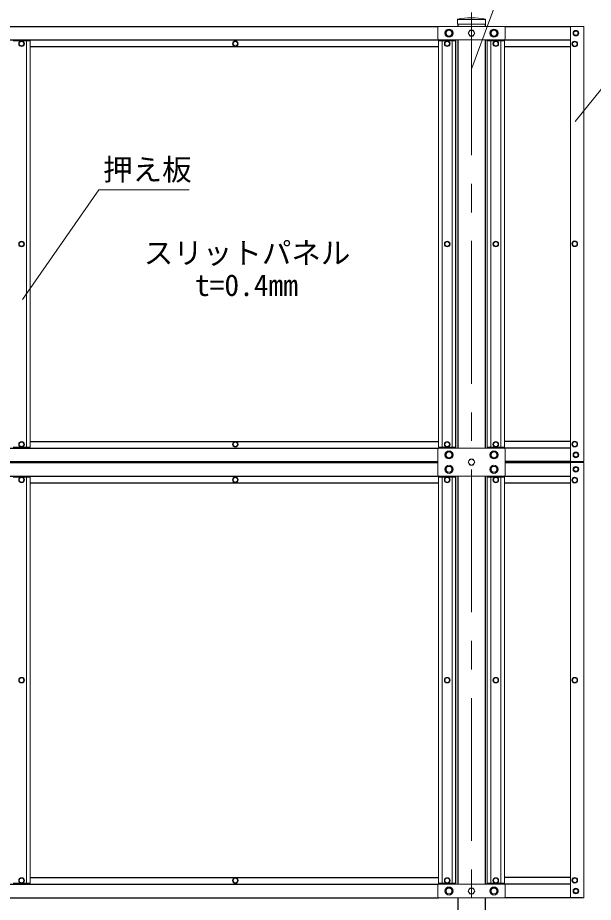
# Model space of a CAD drawing. Units: millimetres, scale not verified. Extents: x -4200 to 4200, y -2970 to 2970.
# Drawn here: x -1896 to -617, y -369 to 1597 of the extents above; entities that cross this region are included whole.
import ezdxf
from ezdxf.enums import TextEntityAlignment as Align

# ---------------------------------------------------------------- set-up
doc = ezdxf.new("R2010")
doc.units = ezdxf.units.MM
doc.header["$LTSCALE"] = 10
doc.linetypes.add('USER1', pattern=[50.8, 31.75, -6.35, 6.35, -6.35])
for name, color, linetype, lineweight in [('0-2_D-STR1', 1, 'Continuous', 25), ('0-3_D-STR3', 3, 'Continuous', 13), ('0-4_D-BMK', 2, 'USER1', 13), ('0-6_0', 7, 'Continuous', 25), ('0-8_D-STR-TXT', 7, 'Continuous', 13)]:
    doc.layers.add(name, color=color, linetype=linetype, lineweight=lineweight)
doc.styles.add('ＭＳ ゴシック', font='')
doc.styles.get('ＭＳ ゴシック').set_extended_font_data('MS Gothic')

msp = doc.modelspace()

# ---------------------------------------------------------------- linework, layer by layer
at = {"layer": '0-2_D-STR1'}
for p, q in [((-2814.26, 1577.65), (-960.26, 1577.65)), ((-917.51, 1582.86), (-917.51, 1577.65)), ((-857.01, 1582.86), (-857.01, 1577.65)), ((-812.26, 1577.65), (-667.26, 1577.65)), ((-2814.26, 1547.65), (-960.26, 1547.65)), ((-922.26, 640.15), (-922.26, 1547.65)), ((-917.51, 1547.65), (-917.51, 640.15)), ((-857.01, 1547.65), (-857.01, 640.15)), ((-852.26, 1545.4), (-852.26, 1547.65)), ((-814.25, 1547.65), (-667.26, 1547.65)), ((-1868.26, 1532.65), (-960.26, 1532.65)), ((-814.26, 1532.65), (-667.26, 1532.65)), ((-1868.26, 655.15), (-960.26, 655.15)), ((-667.26, 655.15), (-814.26, 655.15)), ((-2814.26, 640.15), (-960.26, 640.15)), ((-852.26, 642.4), (-852.26, 640.15)), ((-667.26, 640.15), (-814.26, 640.15)), ((-2812.26, 610.15), (-962.26, 610.15)), ((-667.26, 610.15), (-812.26, 610.15)), ((-2812.26, 608.15), (-962.26, 608.15)), ((-812.26, 608.15), (-667.26, 608.15)), ((-2814.26, 578.15), (-960.26, 578.15)), ((-922.26, -329.35), (-922.26, 578.15)), ((-917.51, 578.15), (-917.51, -329.35)), ((-857.01, 578.15), (-857.01, -329.35)), ((-852.26, 578.15), (-852.26, 575.9)), ((-814.25, 578.15), (-667.26, 578.15)), ((-1868.26, 563.15), (-960.26, 563.15)), ((-814.26, 563.15), (-667.26, 563.15)), ((-1868.26, -314.35), (-960.26, -314.35)), ((-667.26, -314.35), (-814.26, -314.35)), ((-2814.26, -329.35), (-960.26, -329.35)), ((-852.26, -329.35), (-852.26, -327.1)), ((-667.26, -329.35), (-814.26, -329.35)), ((-2814.25, -359.35), (-960.26, -359.35)), ((-857.01, -359.35), (-857.01, -729.35)), ((-640.26, -359.35), (-814.26, -359.35))]:
    msp.add_line(p, q, dxfattribs=at)
msp.add_lwpolyline([(-917.51, -359.35), (-917.51, -729.35), (-857.01, -729.35)], dxfattribs=at)
at = {"layer": '0-3_D-STR3'}
for p, q in [((-918.71, 1582.86), (-918.71, 1593.74)), ((-855.81, 1582.86), (-855.81, 1593.74)), ((-962.26, 1575.65), (-962.26, 1549.65)), ((-960.26, 1577.65), (-814.26, 1577.65)), ((-918.71, 1582.86), (-855.81, 1582.86)), ((-917.51, 1592.65), (-857.01, 1592.65)), ((-812.26, 1575.65), (-812.26, 1549.65)), ((-1906.26, 1545.4), (-1868.26, 1545.4)), ((-1876.26, 1545.4), (-1876.26, 642.4)), ((-1868.26, 1545.4), (-1868.26, 642.4)), ((-960.26, 1547.65), (-814.26, 1547.65)), ((-960.26, 1545.4), (-922.26, 1545.4)), ((-960.26, 1545.4), (-960.26, 642.4)), ((-952.26, 1545.4), (-952.26, 642.4)), ((-930.26, 1545.4), (-930.26, 642.4)), ((-922.26, 1545.4), (-922.26, 642.4)), ((-852.26, 1545.4), (-814.26, 1545.4)), ((-852.26, 1545.4), (-852.26, 642.4)), ((-844.26, 1545.4), (-844.26, 642.4)), ((-822.26, 1545.4), (-822.26, 642.4)), ((-814.26, 1545.4), (-814.26, 642.4)), ((-1906.26, 642.4), (-1868.26, 642.4)), ((-962.26, 638.15), (-962.26, 580.15)), ((-960.26, 642.4), (-922.26, 642.4)), ((-960.26, 640.15), (-814.26, 640.15)), ((-852.26, 642.4), (-814.26, 642.4)), ((-812.26, 638.15), (-812.26, 580.15)), ((-640.26, 608.15), (-667.26, 608.15)), ((-1906.26, 575.9), (-1868.26, 575.9)), ((-1876.26, 575.9), (-1876.26, -327.1)), ((-1868.26, 575.9), (-1868.26, -327.1)), ((-960.26, 578.15), (-814.26, 578.15)), ((-960.26, 575.9), (-922.26, 575.9)), ((-960.26, 575.9), (-960.26, -327.1)), ((-952.26, 575.9), (-952.26, -327.1)), ((-930.26, 575.9), (-930.26, -327.1)), ((-922.26, 575.9), (-922.26, -327.1)), ((-852.26, 575.9), (-814.26, 575.9)), ((-852.26, 575.9), (-852.26, -327.1)), ((-844.26, 575.9), (-844.26, -327.1)), ((-822.26, 575.9), (-822.26, -327.1)), ((-814.26, 575.9), (-814.26, -327.1)), ((-1906.26, -327.1), (-1868.26, -327.1)), ((-962.26, -331.35), (-962.26, -357.35)), ((-960.26, -327.1), (-922.26, -327.1)), ((-960.26, -329.35), (-814.26, -329.35)), ((-852.26, -327.1), (-814.26, -327.1)), ((-812.26, -331.35), (-812.26, -357.35)), ((-960.26, -359.35), (-814.26, -359.35)), ((-637.26, -359.35), (-667.26, -359.35)), ((-667.26, -359.35), (-665.66, -359.35))]:
    msp.add_line(p, q, dxfattribs=at)
for points in [[(-637.26, 610.15), (-667.26, 610.15), (-667.26, 1577.65), (-637.26, 1577.65)], [(-929.76, 1562.65), (-933.5, 1569.15), (-941.02, 1569.15), (-944.76, 1562.65), (-941.02, 1556.15), (-933.5, 1556.15)], [(-879.76, 1562.65), (-883.5, 1569.15), (-891.02, 1569.15), (-894.76, 1562.65), (-891.02, 1556.15), (-883.5, 1556.15)], [(-829.76, 1562.65), (-833.5, 1569.15), (-841.02, 1569.15), (-844.76, 1562.65), (-841.02, 1556.15), (-833.5, 1556.15)], [(-649.49, 1562.65), (-652.37, 1567.65), (-658.15, 1567.65), (-661.03, 1562.65), (-658.15, 1557.65), (-652.37, 1557.65)], [(-1893.03, 1539.15), (-1890.15, 1544.15), (-1884.37, 1544.15), (-1881.49, 1539.15), (-1884.37, 1534.15), (-1890.15, 1534.15)], [(-1406.49, 1539.15), (-1409.37, 1544.15), (-1415.15, 1544.15), (-1418.03, 1539.15), (-1415.15, 1534.15), (-1409.37, 1534.15)], [(-947.03, 1539.15), (-944.15, 1544.15), (-938.37, 1544.15), (-935.49, 1539.15), (-938.37, 1534.15), (-944.15, 1534.15)], [(-839.03, 1539.15), (-836.15, 1544.15), (-830.37, 1544.15), (-827.49, 1539.15), (-830.37, 1534.15), (-836.15, 1534.15)], [(-651.99, 1538.65), (-654.87, 1543.65), (-660.65, 1543.65), (-663.53, 1538.65), (-660.65, 1533.65), (-654.87, 1533.65)], [(-1893.03, 1093.9), (-1890.15, 1098.9), (-1884.37, 1098.9), (-1881.49, 1093.9), (-1884.37, 1088.9), (-1890.15, 1088.9)], [(-947.03, 1093.9), (-944.15, 1098.9), (-938.37, 1098.9), (-935.49, 1093.9), (-938.37, 1088.9), (-944.15, 1088.9)], [(-839.03, 1093.9), (-836.15, 1098.9), (-830.37, 1098.9), (-827.49, 1093.9), (-830.37, 1088.9), (-836.15, 1088.9)], [(-651.99, 1094.4), (-654.87, 1099.4), (-660.65, 1099.4), (-663.53, 1094.4), (-660.65, 1089.4), (-654.87, 1089.4)], [(-1893.03, 648.65), (-1890.15, 653.65), (-1884.37, 653.65), (-1881.49, 648.65), (-1884.37, 643.65), (-1890.15, 643.65)], [(-1406.49, 648.65), (-1409.37, 653.65), (-1415.15, 653.65), (-1418.03, 648.65), (-1415.15, 643.65), (-1409.37, 643.65)], [(-947.03, 648.65), (-944.15, 653.65), (-938.37, 653.65), (-935.49, 648.65), (-938.37, 643.65), (-944.15, 643.65)], [(-839.03, 648.65), (-836.15, 653.65), (-830.37, 653.65), (-827.49, 648.65), (-830.37, 643.65), (-836.15, 643.65)], [(-651.99, 649.15), (-654.87, 644.15), (-660.65, 644.15), (-663.53, 649.15), (-660.65, 654.15), (-654.87, 654.15)], [(-929.76, 625.15), (-933.5, 631.65), (-941.02, 631.65), (-944.76, 625.15), (-941.02, 618.65), (-933.5, 618.65)], [(-829.76, 625.15), (-833.5, 631.65), (-841.02, 631.65), (-844.76, 625.15), (-841.02, 618.65), (-833.5, 618.65)], [(-649.49, 625.15), (-652.37, 630.15), (-658.15, 630.15), (-661.03, 625.15), (-658.15, 620.15), (-652.37, 620.15)], [(-879.76, 609.15), (-883.5, 615.65), (-891.02, 615.65), (-894.76, 609.15), (-891.02, 602.65), (-883.5, 602.65)], [(-929.76, 593.15), (-933.5, 599.65), (-941.02, 599.65), (-944.76, 593.15), (-941.02, 586.65), (-933.5, 586.65)], [(-829.76, 593.15), (-833.5, 599.65), (-841.02, 599.65), (-844.76, 593.15), (-841.02, 586.65), (-833.5, 586.65)], [(-637.26, -359.35), (-667.26, -359.35), (-667.26, 608.15), (-637.26, 608.15)], [(-649.49, 593.15), (-652.37, 598.15), (-658.15, 598.15), (-661.03, 593.15), (-658.15, 588.15), (-652.37, 588.15)], [(-1893.03, 569.65), (-1890.15, 574.65), (-1884.37, 574.65), (-1881.49, 569.65), (-1884.37, 564.65), (-1890.15, 564.65)], [(-1406.49, 569.65), (-1409.37, 574.65), (-1415.15, 574.65), (-1418.03, 569.65), (-1415.15, 564.65), (-1409.37, 564.65)], [(-1406.49, 569.65), (-1409.37, 574.65), (-1415.15, 574.65), (-1418.03, 569.65), (-1415.15, 564.65), (-1409.37, 564.65)], [(-947.03, 569.65), (-944.15, 574.65), (-938.37, 574.65), (-935.49, 569.65), (-938.37, 564.65), (-944.15, 564.65)], [(-839.03, 569.65), (-836.15, 574.65), (-830.37, 574.65), (-827.49, 569.65), (-830.37, 564.65), (-836.15, 564.65)], [(-651.99, 569.15), (-654.87, 574.15), (-660.65, 574.15), (-663.53, 569.15), (-660.65, 564.15), (-654.87, 564.15)], [(-1893.03, 124.4), (-1890.15, 129.4), (-1884.37, 129.4), (-1881.49, 124.4), (-1884.37, 119.4), (-1890.15, 119.4)], [(-947.03, 124.4), (-944.15, 129.4), (-938.37, 129.4), (-935.49, 124.4), (-938.37, 119.4), (-944.15, 119.4)], [(-839.03, 124.4), (-836.15, 129.4), (-830.37, 129.4), (-827.49, 124.4), (-830.37, 119.4), (-836.15, 119.4)], [(-651.99, 124.4), (-654.87, 129.4), (-660.65, 129.4), (-663.53, 124.4), (-660.65, 119.4), (-654.87, 119.4)], [(-1893.03, -320.85), (-1890.15, -315.85), (-1884.37, -315.85), (-1881.49, -320.85), (-1884.37, -325.85), (-1890.15, -325.85)], [(-1406.49, -320.85), (-1409.37, -315.85), (-1415.15, -315.85), (-1418.03, -320.85), (-1415.15, -325.85), (-1409.37, -325.85)], [(-947.03, -320.85), (-944.15, -315.85), (-938.37, -315.85), (-935.49, -320.85), (-938.37, -325.85), (-944.15, -325.85)], [(-839.03, -320.85), (-836.15, -315.85), (-830.37, -315.85), (-827.49, -320.85), (-830.37, -325.85), (-836.15, -325.85)], [(-651.99, -320.35), (-654.87, -325.35), (-660.65, -325.35), (-663.53, -320.35), (-660.65, -315.35), (-654.87, -315.35)], [(-929.76, -344.35), (-933.5, -337.85), (-941.02, -337.85), (-944.76, -344.35), (-941.02, -350.85), (-933.5, -350.85)], [(-879.76, -344.35), (-883.5, -337.85), (-891.02, -337.85), (-894.76, -344.35), (-891.02, -350.85), (-883.5, -350.85)], [(-829.76, -344.35), (-833.5, -337.85), (-841.02, -337.85), (-844.76, -344.35), (-841.02, -350.85), (-833.5, -350.85)], [(-649.49, -344.35), (-652.37, -339.35), (-658.15, -339.35), (-661.03, -344.35), (-658.15, -349.35), (-652.37, -349.35)]]:
    msp.add_lwpolyline(points, close=True, dxfattribs=at)
for centre, radius in [((-937.26, 1562.65), 9), ((-937.26, 1562.65), 6.5), ((-887.26, 1562.65), 6.5), ((-837.26, 1562.65), 9), ((-837.26, 1562.65), 6.5), ((-655.26, 1562.65), 6.25), ((-655.26, 1562.65), 5), ((-1887.26, 1539.15), 6.25), ((-1887.26, 1539.15), 5), ((-1412.26, 1539.15), 6.25), ((-1412.26, 1539.15), 5), ((-941.26, 1539.15), 6.25), ((-941.26, 1539.15), 5), ((-833.26, 1539.15), 6.25), ((-833.26, 1539.15), 5), ((-657.76, 1538.65), 6.25), ((-657.76, 1538.65), 5), ((-1887.26, 1093.9), 6.25), ((-1887.26, 1093.9), 5), ((-941.26, 1093.9), 6.25), ((-941.26, 1093.9), 5), ((-833.26, 1093.9), 6.25), ((-833.26, 1093.9), 5), ((-657.76, 1094.4), 6.25), ((-657.76, 1094.4), 5), ((-1887.26, 648.65), 6.25), ((-1887.26, 648.65), 5), ((-1412.26, 648.65), 6.25), ((-1412.26, 648.65), 5), ((-941.26, 648.65), 6.25), ((-941.26, 648.65), 5), ((-833.26, 648.65), 6.25), ((-833.26, 648.65), 5), ((-657.76, 649.15), 6.25), ((-657.76, 649.15), 5), ((-937.26, 625.15), 9), ((-937.26, 625.15), 6.5), ((-837.26, 625.15), 9), ((-837.26, 625.15), 6.5), ((-655.26, 625.15), 6.25), ((-655.26, 625.15), 5), ((-887.26, 609.15), 6.5), ((-937.26, 593.15), 9), ((-937.26, 593.15), 6.5), ((-837.26, 593.15), 9), ((-837.26, 593.15), 6.5), ((-655.26, 593.15), 6.25), ((-655.26, 593.15), 5), ((-1887.26, 569.65), 6.25), ((-1887.26, 569.65), 5), ((-1412.26, 569.65), 6.25), ((-1412.26, 569.65), 6.25), ((-1412.26, 569.65), 5), ((-1412.26, 569.65), 5), ((-941.26, 569.65), 6.25), ((-941.26, 569.65), 5), ((-833.26, 569.65), 6.25), ((-833.26, 569.65), 5), ((-657.76, 569.15), 6.25), ((-657.76, 569.15), 5), ((-1887.26, 124.4), 6.25), ((-1887.26, 124.4), 5), ((-941.26, 124.4), 6.25), ((-941.26, 124.4), 5), ((-833.26, 124.4), 6.25), ((-833.26, 124.4), 5), ((-657.76, 124.4), 6.25), ((-657.76, 124.4), 5), ((-1887.26, -320.85), 6.25), ((-1412.26, -320.85), 6.25), ((-941.26, -320.85), 6.25), ((-833.26, -320.85), 6.25), ((-657.76, -320.35), 6.25), ((-1887.26, -320.85), 5), ((-1412.26, -320.85), 5), ((-941.26, -320.85), 5), ((-833.26, -320.85), 5), ((-657.76, -320.35), 5), ((-937.26, -344.35), 9), ((-937.26, -344.35), 6.5), ((-887.26, -344.35), 6.5), ((-837.26, -344.35), 9), ((-837.26, -344.35), 6.5), ((-655.26, -344.35), 6.25), ((-655.26, -344.35), 5)]:
    msp.add_circle(centre, radius, dxfattribs=at)
for centre, radius, start, end in [((-887.26, 1436.86), 160, 78.66399, 101.33601), ((-960.26, 1575.65), 2, 90, 180), ((-814.26, 1575.65), 2, 0, 90), ((-960.26, 1549.65), 2, 180, 270), ((-814.26, 1549.65), 2, 270, 0), ((-960.26, 638.15), 2, 90, 180), ((-814.26, 638.15), 2, 0, 90), ((-960.26, 580.15), 2, 180, 270), ((-814.26, 580.15), 2, 270, 0), ((-960.26, -331.35), 2, 90, 180), ((-814.26, -331.35), 2, 0, 90), ((-960.26, -357.35), 2, 180, 270), ((-814.26, -357.35), 2, 270, 0)]:
    msp.add_arc(centre, radius, start, end, dxfattribs=at)
at = {"layer": '0-4_D-BMK'}
msp.add_line((-887.26, 1608.78), (-887.26, -807.52), dxfattribs=at)
at = {"layer": '0-6_0'}
for centre in [(-655.26, 1562.65), (-655.26, 1562.65), (-655.26, 625.15), (-655.26, 593.15), (-655.26, 593.15), (-655.26, -344.35)]:
    msp.add_circle(centre, 5, dxfattribs=at)
at = {"layer": '0-8_D-STR-TXT'}
msp.add_line((-569.78, 1474.44), (-656.96, 1366.54), dxfattribs=at)
for points in [[(90.51, 1682.24), (-813.93, 1682.24), (-886.23, 1484.53)], [(-1514.83, 1214.11), (-1715.18, 1214.11), (-1884.95, 970.47)]]:
    msp.add_lwpolyline(points, dxfattribs=at)

# ---------------------------------------------------------------- texts
at = {"layer": '0-8_D-STR-TXT', "style": 'ＭＳ ゴシック'}
for s, p in [('押え板', (-1705.98, 1220.96)), ('スリットパネル', (-1615.61, 1035.63)), ('t=0.4mm', (-1501.9, 963.98))]:
    msp.add_text(s, height=48.09, dxfattribs=at).set_placement(p, align=Align.BOTTOM_LEFT)

doc.saveas('drawing.dxf')
